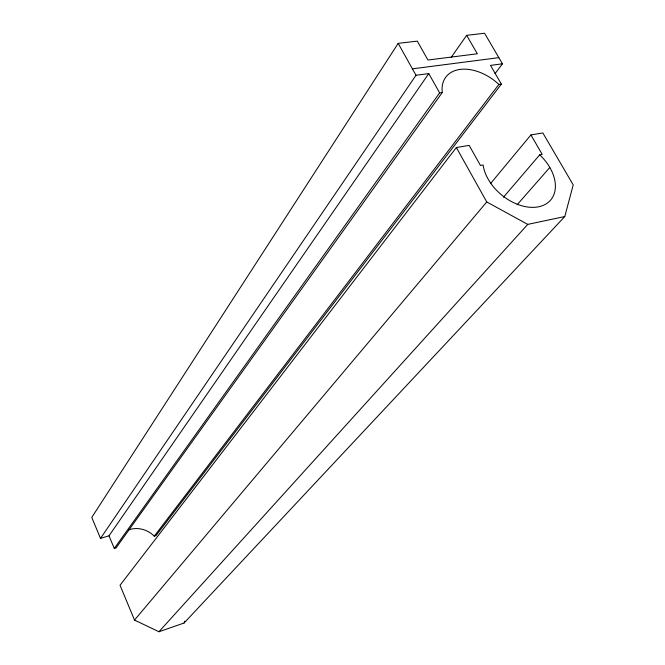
<?xml version="1.0" encoding="UTF-8"?>
<svg xmlns="http://www.w3.org/2000/svg" width="665" height="665" viewBox="0 0 665 665"><rect width="100%" height="100%" fill="white"/><g stroke="black" fill="none" stroke-linecap="round" stroke-linejoin="round"><path stroke-width="1" d="M530.919 134.945L542.216 154.388L539.706 154.837A41.205 27.664 39.7 0 1 537.985 206.915A41.205 27.664 39.7 0 1 483.106 164.987L480.454 165.469L469.158 145.377L456.356 147.539L120.033 585.267L134.521 620.063L158.927 631.75L184.089 623.014L564.776 216.541L573.222 184.912L542.84 132.934L530.919 134.945L490.487 183.623M184.089 623.014L184.845 621.11M494.96 73.765L502.441 63.807L484.577 33.25L466.647 35.345L477.32 53.79L427.944 60.025L417.279 41.122L398.177 43.358L91.778 517.42L100.506 538.384L109.01 535.815L428.784 73.574L439.632 92.876L114.297 548.45L109.01 535.815M100.506 538.384L415.999 75.27L428.784 73.574M451.153 57.423L466.647 35.345M502.441 63.807L490.512 65.386L501.377 84.098L498.875 84.455A40.39 26.6 37.5 0 0 459.831 69.459A40.39 26.6 37.5 0 0 442.283 92.502L116.067 547.902L114.297 548.45M128.586 529.963A23.508 21.089 36.5 0 1 154.272 536.156L498.875 84.455M501.377 84.098L155.984 535.633L154.272 536.156M134.521 620.063L486.755 201.961L456.356 147.539M503.447 197.231L539.706 154.837M517.129 204.762L549.814 167.464M158.927 631.75L527.744 224.396L564.776 216.541M439.632 92.876L442.283 92.502M412.408 68.844L498.841 57.656M486.755 201.961L527.744 224.396M398.177 43.358L415.999 75.27"/></g></svg>
